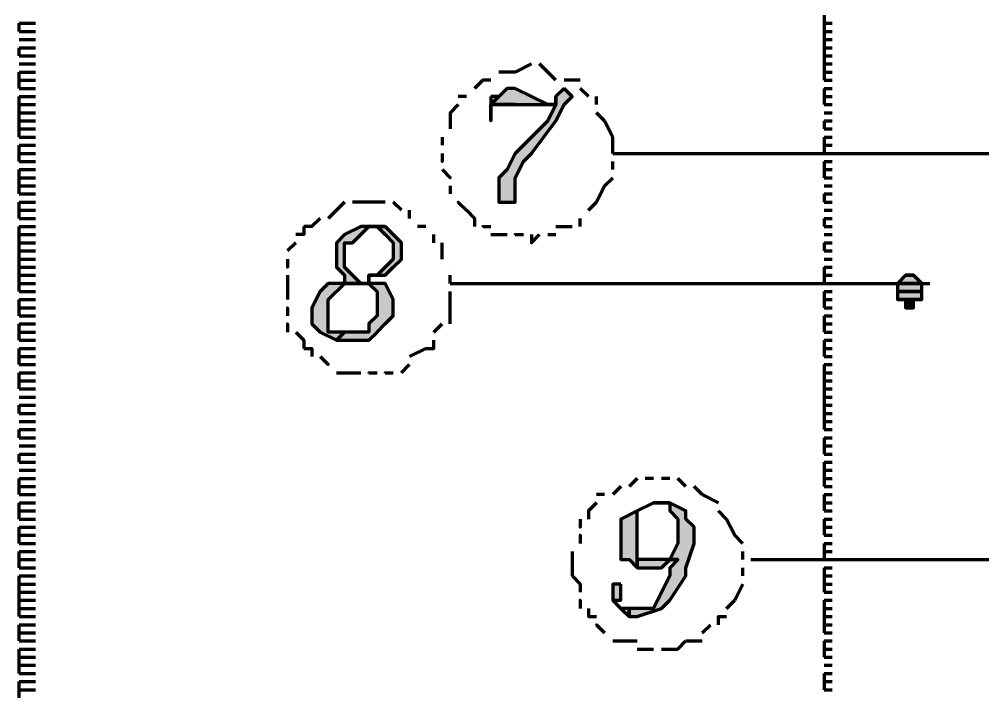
# Model space of a CAD drawing. Header units: inches. Extents: x 16 to 776, y 37 to 575.
# Drawn here: x 603.33 to 623.08, y 345.42 to 359.25 of the extents above; entities that cross this region are included whole.
import ezdxf

# ---------------------------------------------------------------- set-up
doc = ezdxf.new("R2010")
doc.units = ezdxf.units.IN
doc.header["$MEASUREMENT"] = 0
doc.layers.add('H', color=7, linetype='CONTINUOUS', lineweight=100)
doc.layers.add('P', color=250, linetype='CONTINUOUS', lineweight=100)

msp = doc.modelspace()

# ---------------------------------------------------------------- hatches: boundary and pattern name
at = {"layer": 'H', "linetype": 'Continuous'}
for points in [[(613.5, 357.833), (613.333, 357.833), (613, 357.5), (613.5, 357.5), (614.167, 357.5)], [(614.5, 357.833), (614.333, 357.667), (614.333, 357.5), (614.167, 357.167), (613.5, 356.5), (613.333, 356.167), (613.167, 356), (613.167, 355.5), (613.5, 355.5), (613.5, 356), (613.667, 356.333), (613.833, 356.5), (614.333, 357.167), (614.5, 357.5), (614.667, 357.667)], [(613, 357.667), (613, 357.167), (613, 357.5), (613.333, 357.5), (613.5, 357.5), (613, 357.5), (613.167, 357.667)], [(610.833, 355), (610.333, 355), (610, 354.833), (609.833, 354.667), (609.833, 354.167), (610, 354), (610, 353.833), (610.333, 353.833), (610.167, 354), (610, 354.167), (610, 354.667), (610.167, 354.667), (610.333, 354.833), (610.5, 355), (610.667, 355)], [(610.833, 355), (610.667, 355), (610.833, 354.833), (611, 354.667), (611, 354.333), (610.833, 354.167), (610.667, 354), (610.5, 354), (610.5, 353.833), (610.333, 353.833), (610, 353.833), (610.5, 353.833), (610.667, 353.667), (610.667, 353.167), (610.5, 353), (610.5, 352.833), (610.333, 352.833), (610, 352.833), (609.833, 352.667), (610.5, 352.667), (610.667, 352.833), (610.833, 353), (611, 353.167), (611, 353.5), (610.833, 353.833), (610.667, 353.833), (610.5, 353.833), (610.5, 354), (610.833, 354), (611, 354.167), (611.167, 354.333), (611.167, 354.667), (611, 354.833)], [(621.5, 354), (621.833, 353.833), (621.333, 353.833)], [(621.667, 354), (621.5, 354), (621.833, 353.833)], [(610, 353.833), (609.667, 353.833), (609.5, 353.667), (609.333, 353.333), (609.333, 353), (609.5, 352.833), (609.833, 352.667), (610, 352.833), (609.833, 352.833), (609.667, 352.833), (609.667, 353), (609.667, 353.333), (609.667, 353.5), (610, 353.833), (610.333, 353.833), (610.5, 353.833)], [(621.833, 353.833), (621.333, 353.833), (621.833, 353.667)], [(621.333, 353.833), (621.833, 353.667), (621.333, 353.667)], [(621.833, 353.667), (621.333, 353.667), (621.833, 353.5)], [(621.333, 353.667), (621.833, 353.5), (621.333, 353.5)], [(621.833, 353.5), (621.333, 353.5), (621.667, 353.5)], [(621.333, 353.5), (621.667, 353.5), (621.5, 353.5)], [(621.667, 353.5), (621.5, 353.5), (621.667, 353.333)], [(621.5, 353.5), (621.667, 353.333), (621.5, 353.333)], [(616.667, 349.333), (616.667, 349.167), (616.833, 349), (616.833, 348.5), (616.667, 348.167), (616.833, 348.167), (616.667, 348), (616.667, 347.833), (616.5, 347.5), (616.333, 347.167), (616, 347.167), (615.833, 347.167), (615.833, 347), (616, 347), (616.5, 347.167), (616.667, 347.333), (617, 347.833), (617, 348), (617.167, 348.5), (617.167, 348.833), (617, 349), (617, 349.167)], [(616, 349.167), (615.667, 349), (615.667, 348.833), (615.667, 348.5), (615.667, 348.167), (615.833, 348.167), (616, 348), (616, 348.167), (616, 348.333), (616, 348.833), (616, 349)], [(615.667, 347.667), (615.5, 347.667), (615.5, 347.333), (615.667, 347.167), (615.833, 347), (615.833, 347.167), (615.667, 347.167), (615.5, 347.333), (615.667, 347.333)]]:
    msp.add_hatch(color=0, dxfattribs=at).paths.add_polyline_path(points)
h = msp.add_hatch(color=0, dxfattribs=at)
edge = h.paths.add_edge_path()
edge.add_line((616.667, 348.167), (616.5, 348.167))
edge.add_line((616.5, 348.167), (616, 348.167))
edge.add_line((616, 348.167), (616, 348))
edge.add_line((616, 348), (616.5, 348))
edge.add_line((616.5, 348), (616.833, 348.167))

# ---------------------------------------------------------------- linework, layer by layer
at = {"layer": 'P', "color": 0, "linetype": 'Continuous'}
for points in [[(619.833, 359.333), (619.833, 359.167)], [(603.333, 359.167), (603.5, 359.167)], [(603.333, 359), (603.333, 359.167)], [(603.333, 359.167), (603.5, 359.167)], [(603.5, 359.167), (603.667, 359.167)], [(603.5, 359.167), (603.667, 359.167)], [(619.833, 359.167), (620, 359.167)], [(619.833, 359.167), (619.833, 359)], [(619.833, 359.167), (620, 359.167)], [(620, 359.167), (620, 359.167)], [(620, 359.167), (620, 359.167)], [(603.333, 359), (603.5, 359)], [(603.333, 359), (603.5, 359)], [(603.333, 359), (603.5, 359)], [(603.333, 359), (603.5, 359)], [(603.333, 359), (603.333, 359)], [(603.333, 359), (603.5, 359)], [(603.5, 359), (603.667, 359)], [(603.5, 359), (603.667, 359)], [(603.5, 359), (603.667, 359)], [(603.5, 359), (603.667, 359)], [(603.5, 359), (603.667, 359)], [(619.833, 359), (620, 359)], [(619.833, 359), (620, 359)], [(619.833, 359), (620, 359)], [(619.833, 359), (619.833, 358.833)], [(619.833, 359), (620, 359)], [(620, 359), (620, 359)], [(620, 359), (620, 359)], [(620, 359), (620, 359)], [(620, 359), (620, 359)], [(603.333, 358.833), (603.5, 358.833)], [(603.333, 358.833), (603.5, 358.833)], [(603.333, 358.833), (603.5, 358.833)], [(603.333, 358.667), (603.5, 358.667)], [(603.333, 358.5), (603.333, 358.667)], [(603.333, 358.667), (603.5, 358.667)], [(603.5, 358.833), (603.667, 358.833)], [(603.5, 358.833), (603.667, 358.833)], [(603.5, 358.833), (603.667, 358.833)], [(603.5, 358.667), (603.667, 358.667)], [(603.5, 358.667), (603.667, 358.667)], [(619.833, 358.833), (620, 358.833)], [(619.833, 358.833), (619.833, 358.667)], [(619.833, 358.833), (620, 358.833)], [(619.833, 358.667), (620, 358.667)], [(619.833, 358.667), (619.833, 358.5)], [(619.833, 358.667), (620, 358.667)], [(620, 358.833), (620, 358.833)], [(620, 358.833), (620, 358.833)], [(620, 358.667), (620, 358.667)], [(620, 358.667), (620, 358.667)], [(603.333, 358.5), (603.5, 358.5)], [(603.333, 358.5), (603.5, 358.5)], [(603.333, 358.5), (603.5, 358.5)], [(603.333, 358.5), (603.5, 358.5)], [(603.333, 358.5), (603.333, 358.5)], [(603.333, 358.5), (603.5, 358.5)], [(603.5, 358.5), (603.667, 358.5)], [(603.5, 358.5), (603.667, 358.5)], [(603.5, 358.5), (603.667, 358.5)], [(603.5, 358.5), (603.667, 358.5)], [(603.5, 358.5), (603.667, 358.5)], [(619.833, 358.5), (620, 358.5)], [(619.833, 358.5), (620, 358.5)], [(619.833, 358.5), (620, 358.5)], [(619.833, 358.5), (619.833, 358.333)], [(619.833, 358.5), (620, 358.5)], [(620, 358.5), (620, 358.5)], [(620, 358.5), (620, 358.5)], [(620, 358.5), (620, 358.5)], [(620, 358.5), (620, 358.5)], [(603.333, 358.333), (603.5, 358.333)], [(603.333, 358.333), (603.5, 358.333)], [(603.333, 358.333), (603.5, 358.333)], [(603.5, 358.333), (603.667, 358.333)], [(603.5, 358.333), (603.667, 358.333)], [(603.5, 358.333), (603.667, 358.333)], [(613.833, 358.333), (613.5, 358.167)], [(614.167, 358.167), (614, 358.333)], [(619.833, 358.333), (620, 358.333)], [(619.833, 358.333), (619.833, 358.167)], [(619.833, 358.333), (620, 358.333)], [(620, 358.333), (620, 358.333)], [(620, 358.333), (620, 358.333)], [(603.333, 358.167), (603.5, 358.167)], [(603.333, 358), (603.333, 358.167)], [(603.333, 358.167), (603.5, 358.167)], [(603.5, 358.167), (603.667, 358.167)], [(603.5, 358.167), (603.667, 358.167)], [(613.5, 358.167), (613.167, 358.167)], [(614.333, 358), (614.167, 358.167)], [(619.833, 358.167), (620, 358.167)], [(619.833, 358.167), (619.833, 358)], [(619.833, 358.167), (620, 358.167)], [(620, 358.167), (620, 358.167)], [(620, 358.167), (620, 358.167)], [(603.333, 358), (603.5, 358)], [(603.333, 357.833), (603.333, 358)], [(603.333, 358), (603.5, 358)], [(603.333, 358), (603.5, 358)], [(603.333, 358), (603.333, 358)], [(603.333, 358), (603.5, 358)], [(603.5, 358), (603.667, 358)], [(603.5, 358), (603.667, 358)], [(603.5, 358), (603.667, 358)], [(603.5, 358), (603.667, 358)], [(612.833, 358), (612.667, 357.833)], [(613, 358), (612.833, 358)], [(614.833, 358), (614.5, 358)], [(619.833, 358), (620, 358)], [(619.833, 358), (620, 358)], [(619.833, 358), (620, 358)], [(619.833, 358), (620, 358)], [(619.833, 358), (620, 358)], [(619.833, 358), (620, 358)], [(620, 358), (620, 358)], [(620, 358), (620, 358)], [(620, 358), (620, 358)], [(620, 358), (620, 358)], [(620, 358), (620, 358)], [(620, 358), (620, 358)], [(603.333, 357.833), (603.5, 357.833)], [(603.333, 357.833), (603.5, 357.833)], [(603.333, 357.833), (603.5, 357.833)], [(603.5, 357.833), (603.667, 357.833)], [(603.5, 357.833), (603.667, 357.833)], [(603.5, 357.833), (603.667, 357.833)], [(613.5, 357.833), (613.333, 357.833), (613, 357.5), (613.5, 357.5), (614.167, 357.5), (614.167, 357.5), (613.5, 357.833)], [(614.5, 357.833), (614.333, 357.667), (614.333, 357.5), (614.333, 357.5), (614.167, 357.167), (613.5, 356.5), (613.333, 356.167), (613.167, 356), (613.167, 355.5), (613.5, 355.5), (613.5, 356), (613.667, 356.333), (613.833, 356.5), (614.333, 357.167), (614.5, 357.5), (614.667, 357.667), (614.5, 357.833)], [(615, 357.667), (614.833, 357.833)], [(619.833, 357.833), (620, 357.833)], [(619.833, 357.833), (619.833, 357.667)], [(619.833, 357.833), (620, 357.833)], [(620, 357.833), (620, 357.833)], [(620, 357.833), (620, 357.833)], [(603.333, 357.667), (603.5, 357.667)], [(603.333, 357.5), (603.333, 357.667)], [(603.333, 357.667), (603.5, 357.667)], [(603.333, 357.667), (603.5, 357.667)], [(603.333, 357.667), (603.5, 357.667)], [(603.333, 357.667), (603.5, 357.667)], [(603.333, 357.5), (603.5, 357.5)], [(603.333, 357.333), (603.333, 357.5)], [(603.333, 357.5), (603.5, 357.5)], [(603.5, 357.667), (603.667, 357.667)], [(603.5, 357.667), (603.667, 357.667)], [(603.5, 357.667), (603.667, 357.667)], [(603.5, 357.667), (603.667, 357.667)], [(603.5, 357.667), (603.667, 357.667)], [(603.5, 357.5), (603.667, 357.5)], [(603.5, 357.5), (603.667, 357.5)], [(612.333, 357.5), (612.167, 357.333), (612.167, 357.167)], [(612.5, 357.667), (612.333, 357.667)], [(613, 357.667), (613, 357.167), (613, 357.167), (613, 357.5), (613.333, 357.5), (613.5, 357.5), (613, 357.5), (613.167, 357.667), (613, 357.667)], [(614.333, 357.667), (614.333, 357.5), (614.167, 357.5), (614.167, 357.5), (614.333, 357.5), (614.333, 357.5), (614.333, 357.667)], [(615.167, 357.5), (615.167, 357.667)], [(619.833, 357.667), (620, 357.667)], [(619.833, 357.667), (619.833, 357.667)], [(619.833, 357.667), (620, 357.667)], [(619.833, 357.667), (620, 357.667)], [(619.833, 357.667), (619.833, 357.5)], [(619.833, 357.667), (620, 357.667)], [(619.833, 357.5), (620, 357.5)], [(619.833, 357.5), (620, 357.5)], [(619.833, 357.5), (620, 357.5)], [(620, 357.667), (620, 357.667)], [(620, 357.667), (620, 357.667)], [(620, 357.667), (620, 357.667)], [(620, 357.667), (620, 357.667)], [(620, 357.5), (620, 357.5)], [(620, 357.5), (620, 357.5)], [(620, 357.5), (620, 357.5)], [(603.333, 357.333), (603.5, 357.333)], [(603.333, 357.167), (603.333, 357.333)], [(603.333, 357.333), (603.5, 357.333)], [(603.5, 357.333), (603.667, 357.333)], [(603.5, 357.333), (603.667, 357.333)], [(615.333, 357.167), (615.167, 357.333)], [(619.833, 357.333), (620, 357.333)], [(619.833, 357.333), (620, 357.333)], [(619.833, 357.333), (620, 357.333)], [(620, 357.333), (620, 357.333)], [(620, 357.333), (620, 357.333)], [(620, 357.333), (620, 357.333)], [(603.333, 357.167), (603.5, 357.167)], [(603.333, 357), (603.333, 357.167)], [(603.333, 357.167), (603.5, 357.167)], [(603.333, 357.167), (603.5, 357.167)], [(603.333, 357.167), (603.5, 357.167)], [(603.5, 357.167), (603.667, 357.167)], [(603.5, 357.167), (603.667, 357.167)], [(603.5, 357.167), (603.667, 357.167)], [(603.5, 357.167), (603.667, 357.167)], [(612.167, 357.167), (612.167, 357)], [(615.5, 356.833), (615.333, 357.167)], [(619.833, 357.167), (620, 357.167)], [(619.833, 357.167), (619.833, 357.167)], [(619.833, 357.167), (620, 357.167)], [(619.833, 357.167), (620, 357.167)], [(619.833, 357.167), (619.833, 357)], [(619.833, 357.167), (620, 357.167)], [(620, 357.167), (620, 357.167)], [(620, 357.167), (620, 357.167)], [(620, 357.167), (620, 357.167)], [(620, 357.167), (620, 357.167)], [(603.333, 357), (603.5, 357)], [(603.333, 356.833), (603.333, 357)], [(603.333, 357), (603.5, 357)], [(603.5, 357), (603.667, 357)], [(603.5, 357), (603.667, 357)], [(619.833, 357), (620, 357)], [(619.833, 357), (620, 357)], [(620, 357), (620, 357)], [(620, 357), (620, 357)], [(603.333, 356.833), (603.5, 356.833)], [(603.333, 356.833), (603.5, 356.833)], [(603.333, 356.833), (603.5, 356.833)], [(603.333, 356.833), (603.5, 356.833)], [(603.333, 356.833), (603.5, 356.833)], [(603.333, 356.833), (603.5, 356.833)], [(603.5, 356.833), (603.667, 356.833)], [(603.5, 356.833), (603.667, 356.833)], [(603.5, 356.833), (603.667, 356.833)], [(603.5, 356.833), (603.667, 356.833)], [(603.5, 356.833), (603.667, 356.833)], [(603.5, 356.833), (603.667, 356.833)], [(612, 356.833), (612, 356.667)], [(615.5, 356.5), (615.5, 356.833)], [(619.833, 356.833), (620, 356.833)], [(619.833, 356.833), (619.833, 356.833)], [(619.833, 356.833), (620, 356.833)], [(619.833, 356.833), (620, 356.833)], [(619.833, 356.833), (619.833, 356.667)], [(619.833, 356.833), (620, 356.833)], [(620, 356.833), (620, 356.833)], [(620, 356.833), (620, 356.833)], [(620, 356.833), (620, 356.833)], [(620, 356.833), (620, 356.833)], [(603.333, 356.667), (603.5, 356.667)], [(603.333, 356.5), (603.333, 356.667)], [(603.333, 356.667), (603.5, 356.667)], [(603.333, 356.5), (603.5, 356.5)], [(603.333, 356.333), (603.333, 356.5)], [(603.333, 356.5), (603.5, 356.5)], [(603.5, 356.667), (603.667, 356.667)], [(603.5, 356.667), (603.667, 356.667)], [(603.5, 356.5), (603.667, 356.5)], [(603.5, 356.5), (603.667, 356.5)], [(612, 356.5), (612, 356.333), (612, 356.333)], [(615.5, 356.5), (636.833, 356.5)], [(615.5, 356.5), (615.667, 356.5)], [(619.833, 356.667), (620, 356.667)], [(619.833, 356.667), (619.833, 356.5)], [(619.833, 356.667), (620, 356.667)], [(619.833, 356.5), (620, 356.5)], [(619.833, 356.5), (620, 356.5)], [(620, 356.667), (620, 356.667)], [(620, 356.667), (620, 356.667)], [(620, 356.5), (620, 356.5)], [(620, 356.5), (620, 356.5)], [(603.333, 356.333), (603.5, 356.333)], [(603.333, 356.333), (603.5, 356.333)], [(603.333, 356.333), (603.5, 356.333)], [(603.333, 356.333), (603.5, 356.333)], [(603.333, 356.333), (603.5, 356.333)], [(603.333, 356.333), (603.5, 356.333)], [(603.5, 356.333), (603.667, 356.333)], [(603.5, 356.333), (603.667, 356.333)], [(603.5, 356.333), (603.667, 356.333)], [(603.5, 356.333), (603.667, 356.333)], [(603.5, 356.333), (603.667, 356.333)], [(603.5, 356.333), (603.667, 356.333)], [(615.5, 356.167), (615.5, 356.333)], [(619.833, 356.333), (620, 356.333)], [(619.833, 356.333), (619.833, 356.333)], [(619.833, 356.333), (620, 356.333)], [(619.833, 356.333), (620, 356.333)], [(619.833, 356.333), (619.833, 356.167)], [(619.833, 356.333), (620, 356.333)], [(620, 356.333), (620, 356.333)], [(620, 356.333), (620, 356.333)], [(620, 356.333), (620, 356.333)], [(620, 356.333), (620, 356.333)], [(603.333, 356.167), (603.5, 356.167)], [(603.333, 356), (603.333, 356.167)], [(603.333, 356.167), (603.5, 356.167)], [(603.5, 356.167), (603.667, 356.167)], [(603.5, 356.167), (603.667, 356.167)], [(612, 356.167), (612.167, 356), (612.167, 356)], [(619.833, 356.167), (620, 356.167)], [(619.833, 356.167), (619.833, 356)], [(619.833, 356.167), (620, 356.167)], [(620, 356.167), (620, 356.167)], [(620, 356.167), (620, 356.167)], [(603.333, 356), (603.5, 356)], [(603.333, 355.833), (603.333, 356)], [(603.333, 356), (603.5, 356)], [(603.333, 356), (603.5, 356)], [(603.333, 356), (603.333, 356)], [(603.333, 356), (603.5, 356)], [(603.5, 356), (603.667, 356)], [(603.5, 356), (603.667, 356)], [(603.5, 356), (603.667, 356)], [(603.5, 356), (603.667, 356)], [(615.333, 355.833), (615.5, 356)], [(619.833, 356), (620, 356)], [(619.833, 356), (620, 356)], [(619.833, 356), (620, 356)], [(619.833, 356), (620, 356)], [(619.833, 356), (620, 356)], [(619.833, 356), (620, 356)], [(619.833, 356), (620, 356)], [(620, 356), (620, 356)], [(620, 356), (620, 356)], [(620, 356), (620, 356)], [(620, 356), (620, 356)], [(620, 356), (620, 356)], [(620, 356), (620, 356)], [(620, 356), (620, 356)], [(603.333, 355.833), (603.5, 355.833)], [(603.333, 355.667), (603.333, 355.833)], [(603.333, 355.833), (603.5, 355.833)], [(603.5, 355.833), (603.667, 355.833)], [(603.5, 355.833), (603.667, 355.833)], [(612.167, 355.833), (612.167, 355.667)], [(615.167, 355.5), (615.333, 355.833)], [(619.833, 355.833), (620, 355.833)], [(619.833, 355.833), (620, 355.833)], [(619.833, 355.833), (620, 355.833)], [(620, 355.833), (620, 355.833)], [(620, 355.833), (620, 355.833)], [(620, 355.833), (620, 355.833)], [(603.333, 355.667), (603.5, 355.667)], [(603.333, 355.667), (603.5, 355.667)], [(603.333, 355.5), (603.5, 355.5)], [(603.333, 355.333), (603.333, 355.5)], [(603.333, 355.5), (603.5, 355.5)], [(603.333, 355.5), (603.5, 355.5)], [(603.333, 355.5), (603.333, 355.5)], [(603.333, 355.5), (603.5, 355.5)], [(603.5, 355.667), (603.667, 355.667)], [(603.5, 355.667), (603.667, 355.667)], [(603.5, 355.5), (603.667, 355.5)], [(603.5, 355.5), (603.667, 355.5)], [(603.5, 355.5), (603.667, 355.5)], [(603.5, 355.5), (603.667, 355.5)], [(610, 355.5), (609.833, 355.333)], [(610.5, 355.5), (610.167, 355.5)], [(610.833, 355.5), (610.5, 355.5)], [(611.167, 355.333), (611, 355.5)], [(612.333, 355.5), (612.333, 355.5), (612.5, 355.333)], [(615, 355.333), (615.167, 355.5)], [(619.833, 355.667), (620, 355.667)], [(619.833, 355.667), (619.833, 355.5)], [(619.833, 355.667), (620, 355.667)], [(619.833, 355.5), (620, 355.5)], [(619.833, 355.5), (619.833, 355.5)], [(619.833, 355.5), (620, 355.5)], [(619.833, 355.5), (620, 355.5)], [(619.833, 355.5), (620, 355.5)], [(619.833, 355.5), (620, 355.5)], [(620, 355.667), (620, 355.667)], [(620, 355.667), (620, 355.667)], [(620, 355.5), (620, 355.5)], [(620, 355.5), (620, 355.5)], [(620, 355.5), (620, 355.5)], [(620, 355.5), (620, 355.5)], [(620, 355.5), (620, 355.5)], [(603.333, 355.333), (603.5, 355.333)], [(603.333, 355.167), (603.333, 355.333)], [(603.333, 355.333), (603.5, 355.333)], [(603.5, 355.333), (603.667, 355.333)], [(603.5, 355.333), (603.667, 355.333)], [(609.833, 355.333), (609.667, 355.167)], [(611.333, 355.167), (611.333, 355.333)], [(612.5, 355.333), (612.667, 355.167), (612.667, 355)], [(619.833, 355.333), (620, 355.333)], [(619.833, 355.333), (620, 355.333)], [(619.833, 355.333), (620, 355.333)], [(620, 355.333), (620, 355.333)], [(620, 355.333), (620, 355.333)], [(620, 355.333), (620, 355.333)], [(603.333, 355.167), (603.5, 355.167)], [(603.333, 355.167), (603.5, 355.167)], [(603.5, 355.167), (603.667, 355.167)], [(603.5, 355.167), (603.667, 355.167)], [(609.5, 355.167), (609.333, 355), (609.167, 355)], [(614.833, 355), (614.833, 355.167)], [(619.833, 355.167), (620, 355.167)], [(619.833, 355.167), (619.833, 355)], [(619.833, 355.167), (620, 355.167)], [(620, 355.167), (620, 355.167)], [(620, 355.167), (620, 355.167)], [(603.333, 355), (603.5, 355)], [(603.333, 354.833), (603.333, 355)], [(603.333, 355), (603.5, 355)], [(603.333, 355), (603.5, 355)], [(603.333, 355), (603.333, 355)], [(603.333, 355), (603.5, 355)], [(603.5, 355), (603.667, 355)], [(603.5, 355), (603.667, 355)], [(603.5, 355), (603.667, 355)], [(603.5, 355), (603.667, 355)], [(609.167, 355), (609.167, 354.833), (609, 354.833)], [(610.833, 355), (610.333, 355), (610, 354.833), (610, 354.833), (610, 354.833), (609.833, 354.667), (609.833, 354.167), (610, 354), (610, 354), (610, 353.833), (610.333, 353.833), (610.167, 354), (610, 354.167), (610, 354.667), (610.167, 354.667), (610.333, 354.833), (610.5, 355), (610.667, 355), (610.833, 355)], [(610.833, 355), (610.667, 355), (610.833, 354.833), (611, 354.667), (611, 354.333), (610.833, 354.167), (610.667, 354), (610.5, 354), (610.5, 353.833), (610.333, 353.833), (610, 353.833), (610, 353.833), (610.5, 353.833), (610.5, 353.833), (610.5, 353.833), (610.667, 353.667), (610.667, 353.167), (610.5, 353), (610.5, 352.833), (610.333, 352.833), (610, 352.833), (609.833, 352.667), (610.5, 352.667), (610.667, 352.833), (610.667, 352.833), (610.833, 353), (611, 353.167), (611, 353.5), (610.833, 353.833), (610.667, 353.833), (610.5, 353.833), (610.5, 353.833), (610.5, 354), (610.833, 354), (611, 354.167), (611.167, 354.333), (611.167, 354.667), (611, 354.833), (610.833, 355)], [(611.667, 355), (611.5, 355)], [(612.833, 355), (612.833, 355), (613, 355)], [(614.333, 355), (614.5, 355), (614.667, 355)], [(619.833, 355), (620, 355)], [(619.833, 355), (619.833, 355)], [(619.833, 355), (620, 355)], [(619.833, 355), (620, 355)], [(619.833, 355), (620, 355)], [(619.833, 355), (620, 355)], [(620, 355), (620, 355)], [(620, 355), (620, 355)], [(620, 355), (620, 355)], [(620, 355), (620, 355)], [(620, 355), (620, 355)], [(603.333, 354.833), (603.5, 354.833)], [(603.333, 354.667), (603.333, 354.833)], [(603.333, 354.833), (603.5, 354.833)], [(603.5, 354.833), (603.667, 354.833)], [(603.5, 354.833), (603.667, 354.833)], [(611.833, 354.667), (611.833, 354.833)], [(613, 354.833), (613.167, 354.833), (613.333, 354.833)], [(613.5, 354.833), (613.5, 354.833), (613.667, 354.833)], [(613.833, 354.833), (613.833, 354.667), (614, 354.833)], [(614.167, 354.833), (614.333, 354.833)], [(619.833, 354.833), (620, 354.833)], [(619.833, 354.833), (620, 354.833)], [(619.833, 354.833), (620, 354.833)], [(620, 354.833), (620, 354.833)], [(620, 354.833), (620, 354.833)], [(620, 354.833), (620, 354.833)], [(603.333, 354.667), (603.5, 354.667)], [(603.333, 354.5), (603.333, 354.667)], [(603.333, 354.667), (603.5, 354.667)], [(603.333, 354.667), (603.5, 354.667)], [(603.333, 354.667), (603.5, 354.667)], [(603.5, 354.667), (603.667, 354.667)], [(603.5, 354.667), (603.667, 354.667)], [(603.5, 354.667), (603.667, 354.667)], [(603.5, 354.667), (603.667, 354.667)], [(609, 354.667), (608.833, 354.5)], [(612, 354.333), (612, 354.667)], [(619.833, 354.667), (620, 354.667)], [(619.833, 354.667), (619.833, 354.667)], [(619.833, 354.667), (620, 354.667)], [(619.833, 354.667), (620, 354.667)], [(619.833, 354.667), (619.833, 354.5)], [(619.833, 354.667), (620, 354.667)], [(620, 354.667), (620, 354.667)], [(620, 354.667), (620, 354.667)], [(620, 354.667), (620, 354.667)], [(620, 354.667), (620, 354.667)], [(603.333, 354.5), (603.5, 354.5)], [(603.333, 354.333), (603.333, 354.5)], [(603.333, 354.5), (603.5, 354.5)], [(603.333, 354.333), (603.5, 354.333)], [(603.333, 354.167), (603.333, 354.333)], [(603.333, 354.333), (603.5, 354.333)], [(603.5, 354.5), (603.667, 354.5)], [(603.5, 354.5), (603.667, 354.5)], [(603.5, 354.333), (603.667, 354.333)], [(603.5, 354.333), (603.667, 354.333)], [(608.833, 354.333), (608.833, 354.167), (608.833, 354.167)], [(619.833, 354.5), (620, 354.5)], [(619.833, 354.5), (620, 354.5)], [(619.833, 354.5), (620, 354.5)], [(619.833, 354.333), (620, 354.333)], [(619.833, 354.333), (620, 354.333)], [(619.833, 354.333), (620, 354.333)], [(620, 354.5), (620, 354.5)], [(620, 354.5), (620, 354.5)], [(620, 354.5), (620, 354.5)], [(620, 354.333), (620, 354.333)], [(620, 354.333), (620, 354.333)], [(620, 354.333), (620, 354.333)], [(603.333, 354.167), (603.5, 354.167)], [(603.333, 354), (603.333, 354.167)], [(603.333, 354.167), (603.5, 354.167)], [(603.333, 354.167), (603.5, 354.167)], [(603.333, 354.167), (603.5, 354.167)], [(603.5, 354.167), (603.667, 354.167)], [(603.5, 354.167), (603.667, 354.167)], [(603.5, 354.167), (603.667, 354.167)], [(603.5, 354.167), (603.667, 354.167)], [(612.167, 354.167), (612.167, 354.167)], [(619.833, 354.167), (620, 354.167)], [(619.833, 354.167), (619.833, 354.167)], [(619.833, 354.167), (620, 354.167)], [(619.833, 354.167), (620, 354.167)], [(619.833, 354.167), (619.833, 354)], [(619.833, 354.167), (620, 354.167)], [(620, 354.167), (620, 354.167)], [(620, 354.167), (620, 354.167)], [(620, 354.167), (620, 354.167)], [(620, 354.167), (620, 354.167)], [(603.333, 354), (603.5, 354)], [(603.333, 353.833), (603.333, 354)], [(603.333, 354), (603.5, 354)], [(603.5, 354), (603.667, 354)], [(603.5, 354), (603.667, 354)], [(608.833, 354), (608.833, 353.833)], [(612.167, 353.833), (612.167, 354)], [(619.833, 354), (620, 354)], [(619.833, 354), (619.833, 353.833)], [(619.833, 354), (620, 354)], [(620, 354), (620, 354)], [(620, 354), (620, 354)], [(621.667, 354), (621.5, 354), (621.333, 353.833), (621.833, 353.833), (621.667, 354)], [(621.667, 354), (621.667, 354), (621.5, 354), (621.667, 354)], [(621.667, 354), (621.5, 354), (621.5, 354), (621.667, 354), (621.667, 354)], [(621.667, 354), (621.5, 354), (621.5, 354), (621.667, 354), (621.667, 354)], [(621.667, 354), (621.667, 354), (621.5, 354)], [(603.333, 353.833), (603.5, 353.833)], [(603.333, 353.667), (603.333, 353.833)], [(603.333, 353.833), (603.5, 353.833)], [(603.333, 353.833), (603.5, 353.833)], [(603.333, 353.833), (603.333, 353.833)], [(603.333, 353.833), (603.5, 353.833)], [(603.5, 353.833), (603.667, 353.833)], [(603.5, 353.833), (603.667, 353.833)], [(603.5, 353.833), (603.667, 353.833)], [(603.5, 353.833), (603.667, 353.833)], [(608.833, 353.833), (608.833, 353.5)], [(610, 353.833), (609.667, 353.833), (609.5, 353.667), (609.333, 353.333), (609.333, 353), (609.5, 352.833), (609.833, 352.667), (610, 352.833), (609.833, 352.833), (609.667, 352.833), (609.667, 353), (609.667, 353.333), (609.667, 353.5), (610, 353.833), (610, 353.833), (610.333, 353.833), (610.5, 353.833), (610, 353.833)], [(612.167, 353.833), (621.667, 353.833)], [(612.167, 353.833), (612.333, 353.833)], [(619.833, 353.833), (620, 353.833)], [(619.833, 353.833), (620, 353.833)], [(619.833, 353.833), (620, 353.833)], [(619.833, 353.833), (620, 353.833)], [(619.833, 353.833), (620, 353.833)], [(619.833, 353.833), (620, 353.833)], [(620, 353.833), (620, 353.833)], [(620, 353.833), (620, 353.833)], [(620, 353.833), (620, 353.833)], [(620, 353.833), (620, 353.833)], [(620, 353.833), (620, 353.833)], [(620, 353.833), (620, 353.833)], [(621.833, 353.833), (621.333, 353.833), (621.333, 353.833), (621.833, 353.833), (621.833, 353.833)], [(621.833, 353.833), (621.333, 353.833), (621.333, 353.833), (621.833, 353.833), (621.833, 353.833)], [(621.833, 353.833), (621.333, 353.833), (621.333, 353.833), (621.833, 353.833), (621.833, 353.833)], [(621.833, 353.833), (621.333, 353.833), (621.333, 353.833), (621.833, 353.833), (621.833, 353.833)], [(621.833, 353.833), (621.333, 353.833), (621.333, 353.667), (621.833, 353.667), (621.833, 353.833)], [(621.333, 353.833), (621.333, 353.833), (621.333, 353.667)], [(621.833, 353.833), (621.833, 353.833)], [(621.833, 353.833), (622, 353.833)], [(603.333, 353.667), (603.5, 353.667)], [(603.333, 353.667), (603.5, 353.667)], [(603.5, 353.667), (603.667, 353.667)], [(603.5, 353.667), (603.667, 353.667)], [(612.167, 353.333), (612.167, 353.667)], [(619.833, 353.667), (620, 353.667)], [(619.833, 353.667), (619.833, 353.5)], [(619.833, 353.667), (620, 353.667)], [(620, 353.667), (620, 353.667)], [(620, 353.667), (620, 353.667)], [(621.833, 353.667), (621.333, 353.667), (621.333, 353.667), (621.833, 353.667), (621.833, 353.667)], [(621.833, 353.667), (621.333, 353.667), (621.333, 353.5), (621.833, 353.5), (621.833, 353.667)], [(621.667, 353.333), (621.667, 353.5), (621.833, 353.5), (621.833, 353.667)], [(603.333, 353.5), (603.5, 353.5)], [(603.333, 353.333), (603.333, 353.5)], [(603.333, 353.5), (603.5, 353.5)], [(603.333, 353.333), (603.5, 353.333)], [(603.333, 353.167), (603.333, 353.333)], [(603.333, 353.333), (603.5, 353.333)], [(603.333, 353.333), (603.5, 353.333)], [(603.333, 353.333), (603.333, 353.333)], [(603.333, 353.333), (603.5, 353.333)], [(603.5, 353.5), (603.667, 353.5)], [(603.5, 353.5), (603.667, 353.5)], [(603.5, 353.333), (603.667, 353.333)], [(603.5, 353.333), (603.667, 353.333)], [(603.5, 353.333), (603.667, 353.333)], [(603.5, 353.333), (603.667, 353.333)], [(608.833, 353.333), (608.833, 353.333), (608.833, 353.167)], [(612.167, 353), (612.167, 353.333)], [(619.833, 353.5), (620, 353.5)], [(619.833, 353.5), (619.833, 353.333)], [(619.833, 353.5), (620, 353.5)], [(619.833, 353.333), (620, 353.333)], [(619.833, 353.333), (619.833, 353.333)], [(619.833, 353.333), (620, 353.333)], [(619.833, 353.333), (620, 353.333)], [(619.833, 353.333), (620, 353.333)], [(620, 353.5), (620, 353.5)], [(620, 353.5), (620, 353.5)], [(620, 353.333), (620, 353.333)], [(620, 353.333), (620, 353.333)], [(620, 353.333), (620, 353.333)], [(620, 353.333), (620, 353.333)], [(621.833, 353.5), (621.333, 353.5), (621.333, 353.5), (621.833, 353.5), (621.833, 353.5)], [(621.833, 353.5), (621.333, 353.5), (621.5, 353.5), (621.667, 353.5), (621.833, 353.5)], [(621.333, 353.5), (621.5, 353.5), (621.5, 353.333), (621.667, 353.333)], [(621.667, 353.5), (621.5, 353.5), (621.5, 353.5), (621.667, 353.5), (621.667, 353.5)], [(621.667, 353.5), (621.5, 353.5), (621.5, 353.333), (621.667, 353.333), (621.667, 353.5)], [(621.667, 353.333), (621.5, 353.333), (621.667, 353.333), (621.667, 353.333), (621.667, 353.333)], [(603.333, 353.167), (603.5, 353.167)], [(603.333, 353.167), (603.5, 353.167)], [(603.5, 353.167), (603.667, 353.167)], [(603.5, 353.167), (603.667, 353.167)], [(619.833, 353.167), (620, 353.167)], [(619.833, 353.167), (619.833, 353)], [(619.833, 353.167), (620, 353.167)], [(620, 353.167), (620, 353.167)], [(620, 353.167), (620, 353.167)], [(603.333, 353), (603.5, 353)], [(603.333, 352.833), (603.333, 353)], [(603.333, 353), (603.5, 353)], [(603.333, 353), (603.5, 353)], [(603.333, 353), (603.333, 353)], [(603.333, 353), (603.5, 353)], [(603.5, 353), (603.667, 353)], [(603.5, 353), (603.667, 353)], [(603.5, 353), (603.667, 353)], [(603.5, 353), (603.667, 353)], [(608.833, 353), (608.833, 353), (608.833, 352.833)], [(611.833, 352.833), (612, 353)], [(619.833, 353), (620, 353)], [(619.833, 353), (619.833, 353)], [(619.833, 353), (620, 353)], [(619.833, 353), (620, 353)], [(619.833, 353), (619.833, 352.833)], [(619.833, 353), (620, 353)], [(620, 353), (620, 353)], [(620, 353), (620, 353)], [(620, 353), (620, 353)], [(620, 353), (620, 353)], [(603.333, 352.833), (603.5, 352.833)], [(603.333, 352.667), (603.333, 352.833)], [(603.333, 352.833), (603.5, 352.833)], [(603.5, 352.833), (603.667, 352.833)], [(603.5, 352.833), (603.667, 352.833)], [(609, 352.833), (609.167, 352.667), (609.167, 352.5)], [(619.833, 352.833), (620, 352.833)], [(619.833, 352.833), (620, 352.833)], [(620, 352.833), (620, 352.833)], [(620, 352.833), (620, 352.833)], [(603.333, 352.667), (603.5, 352.667)], [(603.333, 352.667), (603.5, 352.667)], [(603.5, 352.667), (603.667, 352.667)], [(603.5, 352.667), (603.667, 352.667)], [(611.667, 352.5), (611.833, 352.5), (611.833, 352.667)], [(619.833, 352.667), (620, 352.667)], [(619.833, 352.667), (619.833, 352.5)], [(619.833, 352.667), (620, 352.667)], [(620, 352.667), (620, 352.667)], [(620, 352.667), (620, 352.667)], [(603.333, 352.5), (603.5, 352.5)], [(603.333, 352.333), (603.333, 352.5)], [(603.333, 352.5), (603.5, 352.5)], [(603.333, 352.5), (603.5, 352.5)], [(603.333, 352.5), (603.333, 352.5)], [(603.333, 352.5), (603.5, 352.5)], [(603.5, 352.5), (603.667, 352.5)], [(603.5, 352.5), (603.667, 352.5)], [(603.5, 352.5), (603.667, 352.5)], [(603.5, 352.5), (603.667, 352.5)], [(609.167, 352.5), (609.333, 352.5), (609.333, 352.333)], [(611.333, 352.333), (611.667, 352.5)], [(619.833, 352.5), (620, 352.5)], [(619.833, 352.5), (619.833, 352.5)], [(619.833, 352.5), (620, 352.5)], [(619.833, 352.5), (620, 352.5)], [(619.833, 352.5), (619.833, 352.333)], [(619.833, 352.5), (620, 352.5)], [(620, 352.5), (620, 352.5)], [(620, 352.5), (620, 352.5)], [(620, 352.5), (620, 352.5)], [(620, 352.5), (620, 352.5)], [(603.333, 352.333), (603.5, 352.333)], [(603.333, 352.167), (603.333, 352.333)], [(603.333, 352.333), (603.5, 352.333)], [(603.333, 352.167), (603.5, 352.167)], [(603.333, 352.167), (603.5, 352.167)], [(603.5, 352.333), (603.667, 352.333)], [(603.5, 352.333), (603.667, 352.333)], [(603.5, 352.167), (603.667, 352.167)], [(603.5, 352.167), (603.667, 352.167)], [(609.5, 352.333), (609.667, 352.167), (609.667, 352.167)], [(611.167, 352), (611.333, 352.167)], [(619.833, 352.333), (620, 352.333)], [(619.833, 352.333), (620, 352.333)], [(619.833, 352.167), (620, 352.167)], [(619.833, 352.167), (619.833, 352)], [(619.833, 352.167), (620, 352.167)], [(620, 352.333), (620, 352.333)], [(620, 352.333), (620, 352.333)], [(620, 352.167), (620, 352.167)], [(620, 352.167), (620, 352.167)], [(603.333, 352), (603.5, 352)], [(603.333, 351.833), (603.333, 352)], [(603.333, 352), (603.5, 352)], [(603.333, 352), (603.5, 352)], [(603.333, 352), (603.333, 352)], [(603.333, 352), (603.5, 352)], [(603.5, 352), (603.667, 352)], [(603.5, 352), (603.667, 352)], [(603.5, 352), (603.667, 352)], [(603.5, 352), (603.667, 352)], [(609.833, 352), (610, 352)], [(610, 352), (610.167, 352), (610.333, 352)], [(610.5, 352), (610.5, 352), (610.667, 352)], [(610.833, 352), (610.833, 352), (611, 352)], [(619.833, 352), (620, 352)], [(619.833, 352), (619.833, 352)], [(619.833, 352), (620, 352)], [(619.833, 352), (620, 352)], [(619.833, 352), (619.833, 351.833)], [(619.833, 352), (620, 352)], [(620, 352), (620, 352)], [(620, 352), (620, 352)], [(620, 352), (620, 352)], [(620, 352), (620, 352)], [(603.333, 351.833), (603.5, 351.833)], [(603.333, 351.667), (603.333, 351.833)], [(603.333, 351.833), (603.5, 351.833)], [(603.5, 351.833), (603.667, 351.833)], [(603.5, 351.833), (603.667, 351.833)], [(619.833, 351.833), (620, 351.833)], [(619.833, 351.833), (619.833, 351.667)], [(619.833, 351.833), (620, 351.833)], [(620, 351.833), (620, 351.833)], [(620, 351.833), (620, 351.833)], [(603.333, 351.667), (603.5, 351.667)], [(603.333, 351.667), (603.5, 351.667)], [(603.333, 351.667), (603.5, 351.667)], [(603.333, 351.667), (603.5, 351.667)], [(603.333, 351.667), (603.333, 351.667)], [(603.333, 351.667), (603.5, 351.667)], [(603.5, 351.667), (603.667, 351.667)], [(603.5, 351.667), (603.667, 351.667)], [(603.5, 351.667), (603.667, 351.667)], [(603.5, 351.667), (603.667, 351.667)], [(603.5, 351.667), (603.667, 351.667)], [(619.833, 351.667), (620, 351.667)], [(619.833, 351.667), (620, 351.667)], [(619.833, 351.667), (620, 351.667)], [(619.833, 351.667), (619.833, 351.5)], [(619.833, 351.667), (620, 351.667)], [(620, 351.667), (620, 351.667)], [(620, 351.667), (620, 351.667)], [(620, 351.667), (620, 351.667)], [(620, 351.667), (620, 351.667)], [(603.333, 351.5), (603.5, 351.5)], [(603.333, 351.5), (603.5, 351.5)], [(603.333, 351.5), (603.5, 351.5)], [(603.5, 351.5), (603.667, 351.5)], [(603.5, 351.5), (603.667, 351.5)], [(603.5, 351.5), (603.667, 351.5)], [(619.833, 351.5), (620, 351.5)], [(619.833, 351.5), (619.833, 351.333)], [(619.833, 351.5), (620, 351.5)], [(620, 351.5), (620, 351.5)], [(620, 351.5), (620, 351.5)], [(603.333, 351.333), (603.5, 351.333)], [(603.333, 351.167), (603.333, 351.333)], [(603.333, 351.333), (603.5, 351.333)], [(603.333, 351.167), (603.5, 351.167)], [(603.333, 351.167), (603.5, 351.167)], [(603.333, 351.167), (603.5, 351.167)], [(603.333, 351.167), (603.5, 351.167)], [(603.333, 351.167), (603.333, 351.167)], [(603.333, 351.167), (603.5, 351.167)], [(603.5, 351.333), (603.667, 351.333)], [(603.5, 351.333), (603.667, 351.333)], [(603.5, 351.167), (603.667, 351.167)], [(603.5, 351.167), (603.667, 351.167)], [(603.5, 351.167), (603.667, 351.167)], [(603.5, 351.167), (603.667, 351.167)], [(603.5, 351.167), (603.667, 351.167)], [(619.833, 351.333), (620, 351.333)], [(619.833, 351.333), (619.833, 351.167)], [(619.833, 351.333), (620, 351.333)], [(619.833, 351.167), (620, 351.167)], [(619.833, 351.167), (620, 351.167)], [(619.833, 351.167), (620, 351.167)], [(619.833, 351.167), (619.833, 351)], [(619.833, 351.167), (620, 351.167)], [(620, 351.333), (620, 351.333)], [(620, 351.333), (620, 351.333)], [(620, 351.167), (620, 351.167)], [(620, 351.167), (620, 351.167)], [(620, 351.167), (620, 351.167)], [(620, 351.167), (620, 351.167)], [(603.333, 351), (603.5, 351)], [(603.333, 351), (603.5, 351)], [(603.333, 351), (603.5, 351)], [(603.5, 351), (603.667, 351)], [(603.5, 351), (603.667, 351)], [(603.5, 351), (603.667, 351)], [(619.833, 351), (620, 351)], [(619.833, 351), (619.833, 350.833)], [(619.833, 351), (620, 351)], [(620, 351), (620, 351)], [(620, 351), (620, 351)], [(603.333, 350.833), (603.5, 350.833)], [(603.333, 350.667), (603.333, 350.833)], [(603.333, 350.833), (603.5, 350.833)], [(603.333, 350.833), (603.5, 350.833)], [(603.333, 350.833), (603.333, 350.833)], [(603.333, 350.833), (603.5, 350.833)], [(603.5, 350.833), (603.667, 350.833)], [(603.5, 350.833), (603.667, 350.833)], [(603.5, 350.833), (603.667, 350.833)], [(603.5, 350.833), (603.667, 350.833)], [(619.833, 350.833), (620, 350.833)], [(619.833, 350.833), (619.833, 350.833)], [(619.833, 350.833), (620, 350.833)], [(619.833, 350.833), (620, 350.833)], [(619.833, 350.833), (620, 350.833)], [(620, 350.833), (620, 350.833)], [(620, 350.833), (620, 350.833)], [(620, 350.833), (620, 350.833)], [(620, 350.833), (620, 350.833)], [(603.333, 350.667), (603.5, 350.667)], [(603.333, 350.667), (603.5, 350.667)], [(603.333, 350.667), (603.5, 350.667)], [(603.5, 350.667), (603.667, 350.667)], [(603.5, 350.667), (603.667, 350.667)], [(603.5, 350.667), (603.667, 350.667)], [(619.833, 350.667), (620, 350.667)], [(619.833, 350.667), (619.833, 350.5)], [(619.833, 350.667), (620, 350.667)], [(620, 350.667), (620, 350.667)], [(620, 350.667), (620, 350.667)], [(603.333, 350.5), (603.5, 350.5)], [(603.333, 350.5), (603.5, 350.5)], [(603.333, 350.5), (603.5, 350.5)], [(603.5, 350.5), (603.667, 350.5)], [(603.5, 350.5), (603.667, 350.5)], [(603.5, 350.5), (603.667, 350.5)], [(619.833, 350.5), (620, 350.5)], [(619.833, 350.5), (619.833, 350.333)], [(619.833, 350.5), (620, 350.5)], [(620, 350.5), (620, 350.5)], [(620, 350.5), (620, 350.5)], [(603.333, 350.333), (603.5, 350.333)], [(603.333, 350.167), (603.333, 350.333)], [(603.333, 350.333), (603.5, 350.333)], [(603.333, 350.333), (603.5, 350.333)], [(603.333, 350.333), (603.333, 350.333)], [(603.333, 350.333), (603.5, 350.333)], [(603.5, 350.333), (603.667, 350.333)], [(603.5, 350.333), (603.667, 350.333)], [(603.5, 350.333), (603.667, 350.333)], [(603.5, 350.333), (603.667, 350.333)], [(619.833, 350.333), (620, 350.333)], [(619.833, 350.333), (619.833, 350.333)], [(619.833, 350.333), (620, 350.333)], [(619.833, 350.333), (620, 350.333)], [(619.833, 350.333), (620, 350.333)], [(620, 350.333), (620, 350.333)], [(620, 350.333), (620, 350.333)], [(620, 350.333), (620, 350.333)], [(620, 350.333), (620, 350.333)], [(603.333, 350.167), (603.5, 350.167)], [(603.333, 350.167), (603.5, 350.167)], [(603.333, 350.167), (603.5, 350.167)], [(603.333, 350), (603.5, 350)], [(603.333, 350), (603.5, 350)], [(603.333, 350), (603.5, 350)], [(603.333, 350), (603.5, 350)], [(603.333, 350), (603.5, 350)], [(603.333, 350), (603.5, 350)], [(603.333, 350), (603.5, 350)], [(603.5, 350.167), (603.667, 350.167)], [(603.5, 350.167), (603.667, 350.167)], [(603.5, 350.167), (603.667, 350.167)], [(603.5, 350), (603.667, 350)], [(603.5, 350), (603.667, 350)], [(603.5, 350), (603.667, 350)], [(603.5, 350), (603.667, 350)], [(603.5, 350), (603.667, 350)], [(603.5, 350), (603.667, 350)], [(603.5, 350), (603.667, 350)], [(619.833, 350.167), (620, 350.167)], [(619.833, 350.167), (619.833, 350)], [(619.833, 350.167), (620, 350.167)], [(619.833, 350), (620, 350)], [(619.833, 350), (619.833, 350)], [(619.833, 350), (620, 350)], [(619.833, 350), (620, 350)], [(619.833, 350), (619.833, 349.833)], [(619.833, 350), (620, 350)], [(620, 350.167), (620, 350.167)], [(620, 350.167), (620, 350.167)], [(620, 350), (620, 350)], [(620, 350), (620, 350)], [(620, 350), (620, 350)], [(620, 350), (620, 350)], [(603.333, 349.833), (603.5, 349.833)], [(603.333, 349.667), (603.333, 349.833)], [(603.333, 349.833), (603.5, 349.833)], [(603.5, 349.833), (603.667, 349.833)], [(603.5, 349.833), (603.667, 349.833)], [(616, 349.833), (615.833, 349.667)], [(616.333, 349.833), (616.167, 349.833)], [(616.667, 349.833), (616.5, 349.833)], [(617, 349.667), (616.833, 349.833)], [(619.833, 349.833), (620, 349.833)], [(619.833, 349.833), (619.833, 349.667)], [(619.833, 349.833), (620, 349.833)], [(620, 349.833), (620, 349.833)], [(620, 349.833), (620, 349.833)], [(603.333, 349.667), (603.5, 349.667)], [(603.333, 349.5), (603.333, 349.667)], [(603.333, 349.667), (603.5, 349.667)], [(603.5, 349.667), (603.667, 349.667)], [(603.5, 349.667), (603.667, 349.667)], [(615.667, 349.667), (615.5, 349.5)], [(617.333, 349.5), (617.167, 349.667)], [(619.833, 349.667), (620, 349.667)], [(619.833, 349.667), (620, 349.667)], [(619.833, 349.667), (620, 349.667)], [(620, 349.667), (620, 349.667)], [(620, 349.667), (620, 349.667)], [(620, 349.667), (620, 349.667)], [(603.333, 349.5), (603.5, 349.5)], [(603.333, 349.5), (603.5, 349.5)], [(603.333, 349.5), (603.5, 349.5)], [(603.333, 349.5), (603.333, 349.5)], [(603.333, 349.5), (603.5, 349.5)], [(603.5, 349.5), (603.667, 349.5)], [(603.5, 349.5), (603.667, 349.5)], [(603.5, 349.5), (603.667, 349.5)], [(603.5, 349.5), (603.667, 349.5)], [(615.333, 349.5), (615.167, 349.5)], [(617.667, 349.333), (617.333, 349.5)], [(619.833, 349.5), (620, 349.5)], [(619.833, 349.5), (620, 349.5)], [(619.833, 349.5), (620, 349.5)], [(619.833, 349.5), (620, 349.5)], [(619.833, 349.5), (619.833, 349.333)], [(619.833, 349.5), (620, 349.5)], [(620, 349.5), (620, 349.5)], [(620, 349.5), (620, 349.5)], [(620, 349.5), (620, 349.5)], [(620, 349.5), (620, 349.5)], [(620, 349.5), (620, 349.5)], [(603.333, 349.333), (603.5, 349.333)], [(603.333, 349.167), (603.333, 349.333)], [(603.333, 349.333), (603.5, 349.333)], [(603.5, 349.333), (603.667, 349.333)], [(603.5, 349.333), (603.667, 349.333)], [(615.167, 349.333), (615, 349.167), (615, 349)], [(616.667, 349.333), (616.333, 349.333), (616, 349.167), (615.667, 349), (615.667, 348.833), (615.667, 348.5), (615.667, 348.167), (615.833, 348.167), (616, 348), (616, 348.167), (616, 348.167), (616, 348.333), (616, 348.833), (616, 349), (616, 349.167), (616.333, 349.333), (616.667, 349.333)], [(616.667, 349.333), (616.667, 349.333), (616.667, 349.167), (616.833, 349), (616.833, 348.5), (616.667, 348.167), (616.833, 348.167), (616.667, 348), (616.667, 347.833), (616.5, 347.5), (616.333, 347.167), (616, 347.167), (615.833, 347.167), (615.833, 347), (616, 347), (616.5, 347.167), (616.667, 347.333), (617, 347.833), (617, 348), (617.167, 348.5), (617.167, 348.833), (617, 349), (617, 349.167), (616.667, 349.333)], [(619.833, 349.333), (620, 349.333)], [(619.833, 349.333), (619.833, 349.167)], [(619.833, 349.333), (620, 349.333)], [(620, 349.333), (620, 349.333)], [(620, 349.333), (620, 349.333)], [(603.333, 349.167), (603.5, 349.167)], [(603.333, 349), (603.333, 349.167)], [(603.333, 349.167), (603.5, 349.167)], [(603.333, 349), (603.5, 349)], [(603.333, 349), (603.5, 349)], [(603.333, 349), (603.5, 349)], [(603.333, 349), (603.333, 349)], [(603.333, 349), (603.5, 349)], [(603.5, 349.167), (603.667, 349.167)], [(603.5, 349.167), (603.667, 349.167)], [(603.5, 349), (603.667, 349)], [(603.5, 349), (603.667, 349)], [(603.5, 349), (603.667, 349)], [(603.5, 349), (603.667, 349)], [(614.833, 349), (614.833, 348.833), (614.833, 348.833)], [(617.833, 349), (617.667, 349.167)], [(618, 348.667), (617.833, 349)], [(619.833, 349.167), (620, 349.167)], [(619.833, 349.167), (620, 349.167)], [(619.833, 349.167), (620, 349.167)], [(619.833, 349), (620, 349)], [(619.833, 349), (620, 349)], [(619.833, 349), (620, 349)], [(619.833, 349), (620, 349)], [(619.833, 349), (619.833, 348.833)], [(619.833, 349), (620, 349)], [(620, 349.167), (620, 349.167)], [(620, 349.167), (620, 349.167)], [(620, 349.167), (620, 349.167)], [(620, 349), (620, 349)], [(620, 349), (620, 349)], [(620, 349), (620, 349)], [(620, 349), (620, 349)], [(620, 349), (620, 349)], [(603.333, 348.833), (603.5, 348.833)], [(603.333, 348.667), (603.333, 348.833)], [(603.333, 348.833), (603.5, 348.833)], [(603.5, 348.833), (603.667, 348.833)], [(603.5, 348.833), (603.667, 348.833)], [(619.833, 348.833), (620, 348.833)], [(619.833, 348.833), (619.833, 348.667)], [(619.833, 348.833), (620, 348.833)], [(620, 348.833), (620, 348.833)], [(620, 348.833), (620, 348.833)], [(603.333, 348.667), (603.5, 348.667)], [(603.333, 348.5), (603.333, 348.667)], [(603.333, 348.667), (603.5, 348.667)], [(603.333, 348.667), (603.5, 348.667)], [(603.333, 348.667), (603.333, 348.667)], [(603.333, 348.667), (603.5, 348.667)], [(603.5, 348.667), (603.667, 348.667)], [(603.5, 348.667), (603.667, 348.667)], [(603.5, 348.667), (603.667, 348.667)], [(603.5, 348.667), (603.667, 348.667)], [(614.833, 348.667), (614.833, 348.667), (614.833, 348.5)], [(618.167, 348.5), (618, 348.667)], [(619.833, 348.667), (620, 348.667)], [(619.833, 348.667), (620, 348.667)], [(619.833, 348.667), (620, 348.667)], [(619.833, 348.667), (620, 348.667)], [(619.833, 348.667), (620, 348.667)], [(619.833, 348.667), (620, 348.667)], [(620, 348.667), (620, 348.667)], [(620, 348.667), (620, 348.667)], [(620, 348.667), (620, 348.667)], [(620, 348.667), (620, 348.667)], [(620, 348.667), (620, 348.667)], [(620, 348.667), (620, 348.667)], [(603.333, 348.5), (603.5, 348.5)], [(603.333, 348.5), (603.5, 348.5)], [(603.5, 348.5), (603.667, 348.5)], [(603.5, 348.5), (603.667, 348.5)], [(619.833, 348.5), (620, 348.5)], [(619.833, 348.5), (619.833, 348.333)], [(619.833, 348.5), (620, 348.5)], [(620, 348.5), (620, 348.5)], [(620, 348.5), (620, 348.5)], [(603.333, 348.333), (603.5, 348.333)], [(603.333, 348.167), (603.333, 348.333)], [(603.333, 348.333), (603.5, 348.333)], [(603.5, 348.333), (603.667, 348.333)], [(603.5, 348.333), (603.667, 348.333)], [(614.667, 348.333), (614.667, 348.167), (614.667, 348.167)], [(618.167, 348.167), (618.167, 348.333)], [(619.833, 348.333), (620, 348.333)], [(619.833, 348.333), (619.833, 348.167)], [(619.833, 348.333), (620, 348.333)], [(620, 348.333), (620, 348.333)], [(620, 348.333), (620, 348.333)], [(603.333, 348.167), (603.5, 348.167)], [(603.333, 348), (603.333, 348.167)], [(603.333, 348.167), (603.5, 348.167)], [(603.333, 348.167), (603.5, 348.167)], [(603.333, 348.167), (603.333, 348.167)], [(603.333, 348.167), (603.5, 348.167)], [(603.333, 348), (603.5, 348)], [(603.333, 348), (603.5, 348)], [(603.333, 348), (603.5, 348)], [(603.5, 348.167), (603.667, 348.167)], [(603.5, 348.167), (603.667, 348.167)], [(603.5, 348.167), (603.667, 348.167)], [(603.5, 348.167), (603.667, 348.167)], [(603.5, 348), (603.667, 348)], [(603.5, 348), (603.667, 348)], [(603.5, 348), (603.667, 348)], [(614.667, 348.167), (614.667, 347.833)], [(616.667, 348.167), (616.667, 348.167), (616.5, 348.167), (616, 348.167), (616, 348), (616.5, 348), (616.667, 348.167), (616.833, 348.167), (616.833, 348.167), (616.667, 348.167)], [(618.167, 348.167), (618.167, 348.167)], [(618.167, 347.833), (618.167, 348)], [(618.333, 348.167), (629.5, 348.167)], [(619.833, 348.167), (620, 348.167)], [(619.833, 348.167), (620, 348.167)], [(619.833, 348.167), (620, 348.167)], [(619.833, 348.167), (620, 348.167)], [(619.833, 348.167), (620, 348.167)], [(619.833, 348.167), (620, 348.167)], [(619.833, 348), (620, 348)], [(619.833, 348), (619.833, 347.833)], [(619.833, 348), (620, 348)], [(620, 348.167), (620, 348.167)], [(620, 348.167), (620, 348.167)], [(620, 348.167), (620, 348.167)], [(620, 348.167), (620, 348.167)], [(620, 348.167), (620, 348.167)], [(620, 348.167), (620, 348.167)], [(620, 348), (620, 348)], [(620, 348), (620, 348)], [(603.333, 347.833), (603.5, 347.833)], [(603.333, 347.667), (603.333, 347.833)], [(603.333, 347.833), (603.5, 347.833)], [(603.333, 347.833), (603.5, 347.833)], [(603.333, 347.833), (603.5, 347.833)], [(603.333, 347.833), (603.5, 347.833)], [(603.5, 347.833), (603.667, 347.833)], [(603.5, 347.833), (603.667, 347.833)], [(603.5, 347.833), (603.667, 347.833)], [(603.5, 347.833), (603.667, 347.833)], [(603.5, 347.833), (603.667, 347.833)], [(614.667, 347.833), (614.833, 347.667), (614.833, 347.5)], [(619.833, 347.833), (620, 347.833)], [(619.833, 347.833), (619.833, 347.833)], [(619.833, 347.833), (620, 347.833)], [(619.833, 347.833), (620, 347.833)], [(619.833, 347.833), (619.833, 347.667)], [(619.833, 347.833), (620, 347.833)], [(620, 347.833), (620, 347.833)], [(620, 347.833), (620, 347.833)], [(620, 347.833), (620, 347.833)], [(620, 347.833), (620, 347.833)], [(603.333, 347.667), (603.5, 347.667)], [(603.333, 347.5), (603.333, 347.667)], [(603.333, 347.667), (603.5, 347.667)], [(603.5, 347.667), (603.667, 347.667)], [(603.5, 347.667), (603.667, 347.667)], [(615.667, 347.667), (615.5, 347.667), (615.5, 347.333), (615.667, 347.167), (615.833, 347), (615.833, 347.167), (615.667, 347.167), (615.5, 347.333), (615.667, 347.333), (615.667, 347.667)], [(618, 347.333), (618.167, 347.667)], [(619.833, 347.667), (620, 347.667)], [(619.833, 347.667), (619.833, 347.5)], [(619.833, 347.667), (620, 347.667)], [(620, 347.667), (620, 347.667)], [(620, 347.667), (620, 347.667)], [(603.333, 347.5), (603.5, 347.5)], [(603.333, 347.333), (603.333, 347.5)], [(603.333, 347.5), (603.5, 347.5)], [(603.5, 347.5), (603.667, 347.5)], [(603.5, 347.5), (603.667, 347.5)], [(619.833, 347.5), (620, 347.5)], [(619.833, 347.5), (620, 347.5)], [(620, 347.5), (620, 347.5)], [(620, 347.5), (620, 347.5)], [(603.333, 347.333), (603.5, 347.333)], [(603.333, 347.167), (603.333, 347.333)], [(603.333, 347.333), (603.5, 347.333)], [(603.333, 347.333), (603.5, 347.333)], [(603.333, 347.333), (603.5, 347.333)], [(603.5, 347.333), (603.667, 347.333)], [(603.5, 347.333), (603.667, 347.333)], [(603.5, 347.333), (603.667, 347.333)], [(603.5, 347.333), (603.667, 347.333)], [(614.833, 347.333), (614.833, 347.333), (614.833, 347.167)], [(617.833, 347.167), (618, 347.333)], [(619.833, 347.333), (620, 347.333)], [(619.833, 347.333), (619.833, 347.333)], [(619.833, 347.333), (620, 347.333)], [(619.833, 347.333), (620, 347.333)], [(619.833, 347.333), (619.833, 347.167)], [(619.833, 347.333), (620, 347.333)], [(620, 347.333), (620, 347.333)], [(620, 347.333), (620, 347.333)], [(620, 347.333), (620, 347.333)], [(620, 347.333), (620, 347.333)], [(603.333, 347.167), (603.5, 347.167)], [(603.333, 347), (603.333, 347.167)], [(603.333, 347.167), (603.5, 347.167)], [(603.5, 347.167), (603.667, 347.167)], [(603.5, 347.167), (603.667, 347.167)], [(615, 347.167), (615, 347), (615.167, 347)], [(619.833, 347.167), (620, 347.167)], [(619.833, 347.167), (619.833, 347)], [(619.833, 347.167), (620, 347.167)], [(620, 347.167), (620, 347.167)], [(620, 347.167), (620, 347.167)], [(603.333, 347), (603.5, 347)], [(603.333, 347), (603.5, 347)], [(603.333, 347), (603.5, 347)], [(603.333, 347), (603.333, 347)], [(603.333, 347), (603.5, 347)], [(603.333, 346.833), (603.5, 346.833)], [(603.333, 346.667), (603.333, 346.833)], [(603.333, 346.833), (603.5, 346.833)], [(603.5, 347), (603.667, 347)], [(603.5, 347), (603.667, 347)], [(603.5, 347), (603.667, 347)], [(603.5, 347), (603.667, 347)], [(603.5, 346.833), (603.667, 346.833)], [(603.5, 346.833), (603.667, 346.833)], [(615.167, 346.833), (615.167, 346.833), (615.333, 346.667)], [(617.333, 346.667), (617.5, 346.833)], [(617.667, 346.833), (617.667, 347), (617.833, 347)], [(619.833, 347), (620, 347)], [(619.833, 347), (620, 347)], [(619.833, 347), (620, 347)], [(619.833, 347), (619.833, 346.833)], [(619.833, 347), (620, 347)], [(619.833, 346.833), (620, 346.833)], [(619.833, 346.833), (619.833, 346.667)], [(619.833, 346.833), (620, 346.833)], [(620, 347), (620, 347)], [(620, 347), (620, 347)], [(620, 347), (620, 347)], [(620, 347), (620, 347)], [(620, 346.833), (620, 346.833)], [(620, 346.833), (620, 346.833)], [(603.333, 346.667), (603.5, 346.667)], [(603.333, 346.5), (603.333, 346.667)], [(603.333, 346.667), (603.5, 346.667)], [(603.5, 346.667), (603.667, 346.667)], [(603.5, 346.667), (603.667, 346.667)], [(619.833, 346.667), (620, 346.667)], [(619.833, 346.667), (620, 346.667)], [(619.833, 346.667), (620, 346.667)], [(620, 346.667), (620, 346.667)], [(620, 346.667), (620, 346.667)], [(620, 346.667), (620, 346.667)], [(603.333, 346.5), (603.5, 346.5)], [(603.333, 346.5), (603.5, 346.5)], [(603.333, 346.5), (603.5, 346.5)], [(603.333, 346.5), (603.333, 346.5)], [(603.333, 346.5), (603.5, 346.5)], [(603.5, 346.5), (603.667, 346.5)], [(603.5, 346.5), (603.667, 346.5)], [(603.5, 346.5), (603.667, 346.5)], [(603.5, 346.5), (603.667, 346.5)], [(615.5, 346.5), (615.667, 346.5)], [(615.667, 346.5), (615.833, 346.5), (616, 346.5)], [(616.667, 346.333), (616.833, 346.333), (617, 346.5)], [(617, 346.5), (617.167, 346.5), (617.333, 346.5)], [(619.833, 346.5), (620, 346.5)], [(619.833, 346.5), (620, 346.5)], [(619.833, 346.5), (620, 346.5)], [(619.833, 346.5), (620, 346.5)], [(619.833, 346.5), (619.833, 346.333)], [(619.833, 346.5), (620, 346.5)], [(620, 346.5), (620, 346.5)], [(620, 346.5), (620, 346.5)], [(620, 346.5), (620, 346.5)], [(620, 346.5), (620, 346.5)], [(620, 346.5), (620, 346.5)], [(603.333, 346.333), (603.5, 346.333)], [(603.333, 346.167), (603.333, 346.333)], [(603.333, 346.333), (603.5, 346.333)], [(603.5, 346.333), (603.667, 346.333)], [(603.5, 346.333), (603.667, 346.333)], [(616, 346.333), (616.167, 346.333), (616.333, 346.333)], [(616.5, 346.333), (616.667, 346.333)], [(619.833, 346.333), (620, 346.333)], [(619.833, 346.333), (619.833, 346.167)], [(619.833, 346.333), (620, 346.333)], [(620, 346.333), (620, 346.333)], [(620, 346.333), (620, 346.333)], [(603.333, 346.167), (603.5, 346.167)], [(603.333, 346), (603.333, 346.167)], [(603.333, 346.167), (603.5, 346.167)], [(603.5, 346.167), (603.667, 346.167)], [(603.5, 346.167), (603.667, 346.167)], [(619.833, 346.167), (620, 346.167)], [(619.833, 346.167), (620, 346.167)], [(619.833, 346.167), (620, 346.167)], [(620, 346.167), (620, 346.167)], [(620, 346.167), (620, 346.167)], [(620, 346.167), (620, 346.167)], [(603.333, 346), (603.5, 346)], [(603.333, 345.833), (603.333, 346)], [(603.333, 346), (603.5, 346)], [(603.333, 346), (603.5, 346)], [(603.333, 346), (603.333, 346)], [(603.333, 346), (603.5, 346)], [(603.333, 345.833), (603.5, 345.833)], [(603.333, 345.833), (603.5, 345.833)], [(603.5, 346), (603.667, 346)], [(603.5, 346), (603.667, 346)], [(603.5, 346), (603.667, 346)], [(603.5, 346), (603.667, 346)], [(603.5, 345.833), (603.667, 345.833)], [(603.5, 345.833), (603.667, 345.833)], [(619.833, 346), (620, 346)], [(619.833, 346), (620, 346)], [(619.833, 346), (620, 346)], [(619.833, 346), (620, 346)], [(619.833, 346), (620, 346)], [(619.833, 346), (620, 346)], [(619.833, 346), (620, 346)], [(619.833, 345.833), (620, 345.833)], [(619.833, 345.833), (619.833, 345.667)], [(619.833, 345.833), (620, 345.833)], [(620, 346), (620, 346)], [(620, 346), (620, 346)], [(620, 346), (620, 346)], [(620, 346), (620, 346)], [(620, 346), (620, 346)], [(620, 346), (620, 346)], [(620, 346), (620, 346)], [(620, 345.833), (620, 345.833)], [(620, 345.833), (620, 345.833)], [(603.333, 345.667), (603.5, 345.667)], [(603.333, 345.5), (603.333, 345.667)], [(603.333, 345.667), (603.5, 345.667)], [(603.333, 345.667), (603.5, 345.667)], [(603.333, 345.667), (603.333, 345.667)], [(603.333, 345.667), (603.5, 345.667)], [(603.5, 345.667), (603.667, 345.667)], [(603.5, 345.667), (603.667, 345.667)], [(603.5, 345.667), (603.667, 345.667)], [(603.5, 345.667), (603.667, 345.667)], [(619.833, 345.667), (620, 345.667)], [(619.833, 345.667), (619.833, 345.667)], [(619.833, 345.667), (620, 345.667)], [(619.833, 345.667), (620, 345.667)], [(619.833, 345.667), (619.833, 345.5)], [(619.833, 345.667), (620, 345.667)], [(620, 345.667), (620, 345.667)], [(620, 345.667), (620, 345.667)], [(620, 345.667), (620, 345.667)], [(620, 345.667), (620, 345.667)], [(603.333, 345.5), (603.5, 345.5)], [(603.333, 345.333), (603.333, 345.5)], [(603.333, 345.5), (603.5, 345.5)], [(603.5, 345.5), (603.667, 345.5)], [(603.5, 345.5), (603.667, 345.5)], [(619.833, 345.5), (620, 345.5)], [(619.833, 345.5), (620, 345.5)], [(620, 345.5), (620, 345.5)], [(620, 345.5), (620, 345.5)]]:
    msp.add_lwpolyline(points, dxfattribs=at)

doc.saveas('drawing.dxf')
